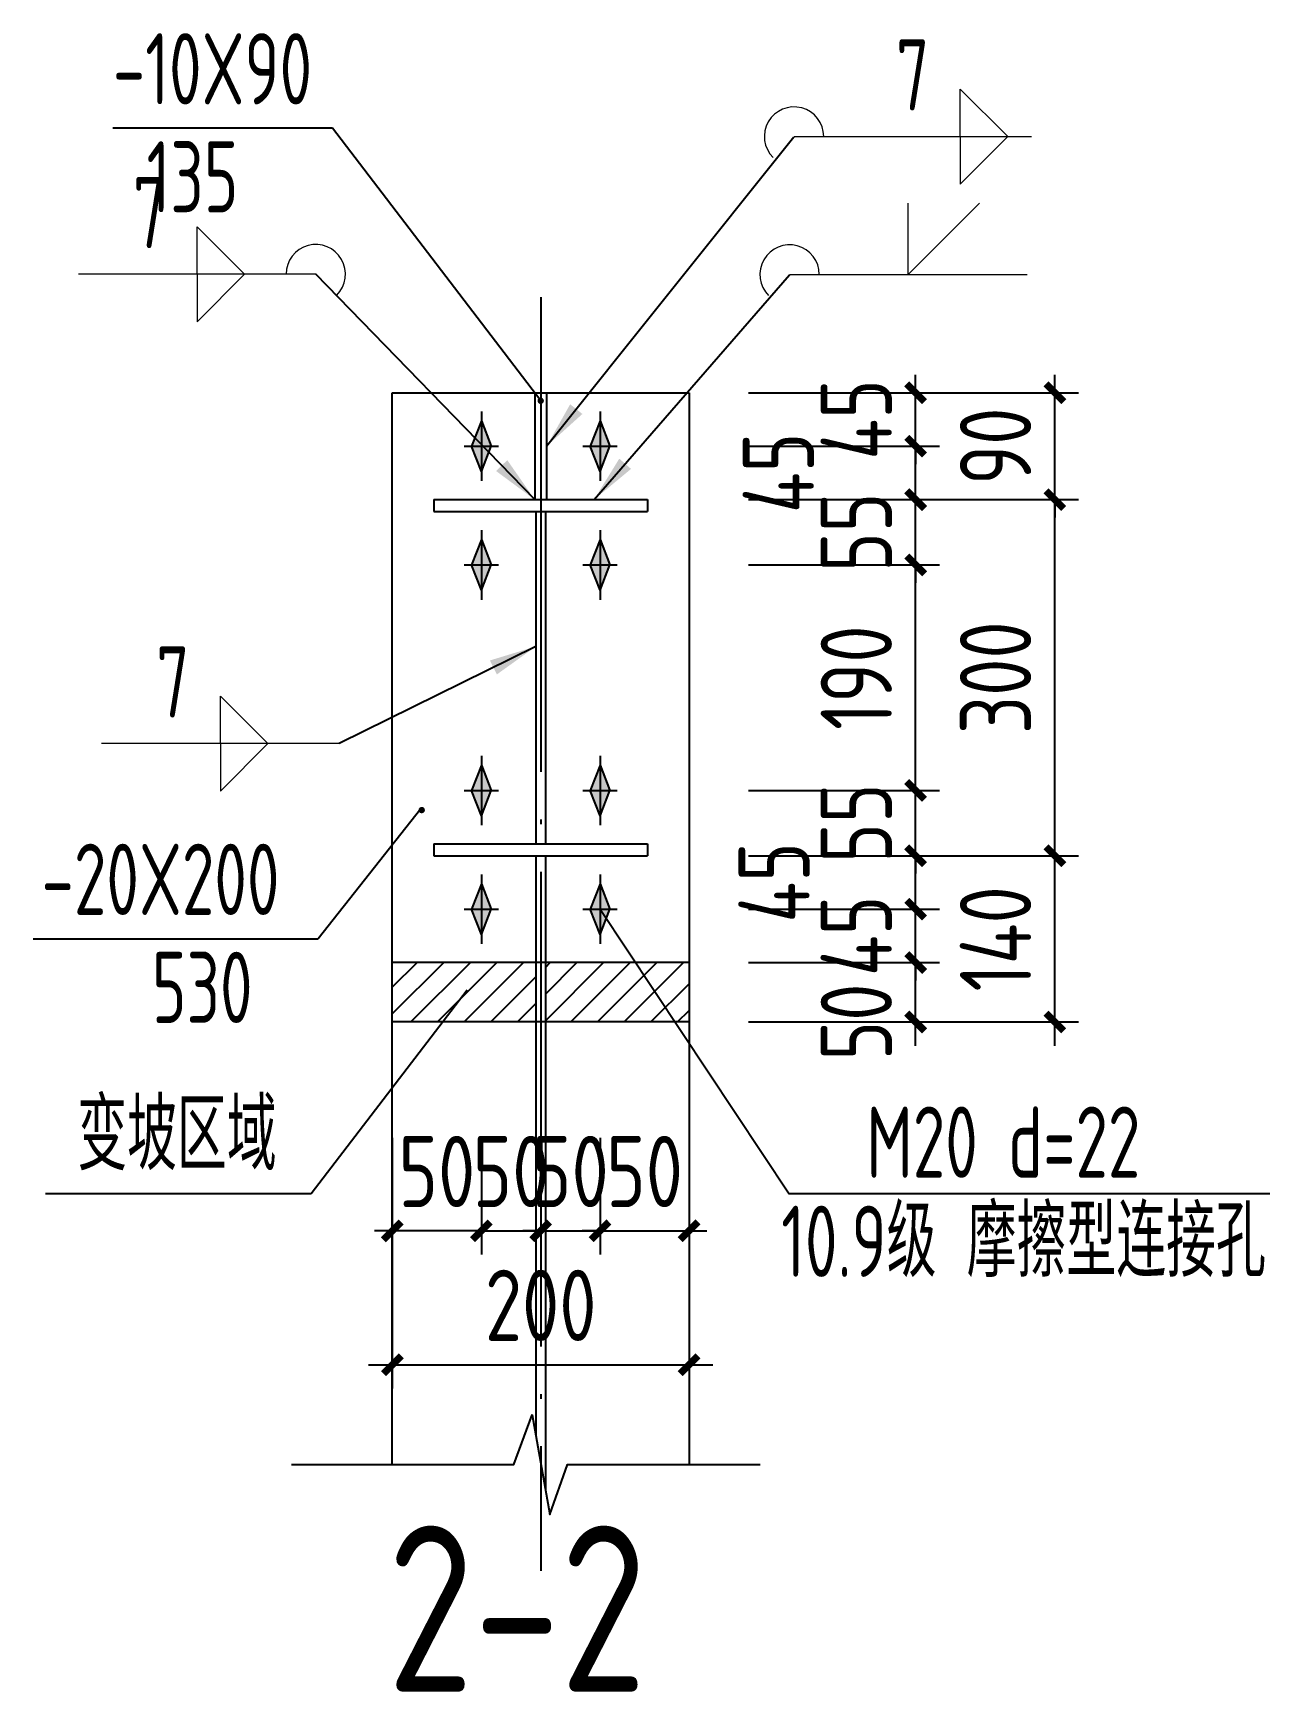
# Model space of a CAD drawing. Extents: x -89996 to 1006241, y -2176 to 440573.
# Drawn here: x 949277 to 954486, y 61054 to 68041 of the extents above; entities that cross this region are included whole.
import ezdxf
from ezdxf.enums import TextEntityAlignment as Align

# ---------------------------------------------------------------- set-up
doc = ezdxf.new("R2010")
doc.units = 0
doc.header["$LTSCALE"] = 1000
doc.header["$MEASUREMENT"] = 0
doc.linetypes.add('DOTE', pattern=[2.42, 2, -0.2, 0.02, -0.2])
for name, color, linetype in [('AXIS_DIM', 3, 'Continuous'), ('BOLT', 251, 'Continuous'), ('DIM', 146, 'Continuous'), ('DOTE', 1, 'DOTE'), ('GL', 150, 'Continuous'), ('NUM', 7, 'Continuous'), ('PUB_DIM', 3, 'Continuous'), ('PZ', 202, 'Continuous'), ('TEXT', 7, 'Continuous'), ('中 实 线', 4, 'Continuous')]:
    doc.layers.add(name, color=color, linetype=linetype)
for name, color, linetype, lineweight in [('Pkpm_焊缝标注', 9, 'Continuous', 18), ('Pkpm_钢板标注', 9, 'Continuous', 18), ('焊缝标注', 9, 'Continuous', 18)]:
    doc.layers.add(name, color=color, linetype=linetype, lineweight=lineweight)
doc.styles.get("Standard").update_dxf_attribs({"font": 'gbenor.shx', "bigfont": 'gbcbig.shx'})
doc.styles.add('TSSD_Dimension', font='Tssdeng.shx', dxfattribs={"width": 0.8, "bigfont": 'hztxt.shx'})
doc.styles.add('TSSD_Norm', font='tssdeng.shx', dxfattribs={"bigfont": 'hztxt.shx'})
doc.dimstyles.new('TSSD_20_100', dxfattribs={"dimtxt": 300, "dimasz": 75, "dimexe": 100, "dimexo": 250, "dimgap": 100, "dimtad": 1, "dimdec": 0, "dimlfac": 0.2, "dimzin": 0, "dimdsep": 46, "dimtxsty": 'TSSD_Dimension', "dimblk": 'ARCHTICK', "dimcen": 0, "dimdle": 100, "dimclrt": 7, "dimadec": 0, "dimazin": 0, "dimtfac": 1, "dimtdec": 0, "dimtix": 1, "dimtmove": 2, "dimatfit": 3, "dimfxl": 0, "dimtolj": 1, "dimtzin": 0, "dimarcsym": 0})
doc.dimstyles.new('TSSD_LEADER_STYLE_200.0', dxfattribs={"dimtxt": 0.18, "dimasz": 200, "dimexe": 0.18, "dimexo": 0.0625, "dimgap": 0.09, "dimtad": 0, "dimtih": 1, "dimtoh": 1, "dimdec": 4, "dimzin": 0, "dimdsep": 46, "dimtxsty": 'Standard', "dimcen": 0.09, "dimadec": 0, "dimazin": 0, "dimtfac": 1, "dimtdec": 4, "dimtofl": 0, "dimtmove": 0, "dimatfit": 3, "dimfxl": 0, "dimtolj": 1, "dimtzin": 0, "dimarcsym": 0})

# ---------------------------------------------------------------- blocks, each defined once
blk = doc.blocks.new('_ArchTick')
at = {"color": 0, "linetype": 'ByBlock', "const_width": 0.4}
blk.add_lwpolyline([(-0.5, -0.5), (0.5, 0.5)], dxfattribs=at)
blk = doc.blocks.new('*D971')
at = {"layer": 'AXIS_DIM', "color": 0, "lineweight": -2, "transparency": 16777216}
for p, q in [((952994.5, 64750.9), (952994.5, 65900.9)), ((952290.1, 65800.9), (953094.5, 65800.9)), ((952290.1, 64850.9), (953094.5, 64850.9))]:
    blk.add_line(p, q, dxfattribs=at)
at = {"layer": 'Defpoints', "color": 0, "transparency": 16777216}
for p in [(952040.1, 65800.9), (952994.5, 65800.9), (952040.1, 64850.9)]:
    blk.add_point(p, dxfattribs=at)
at = {"layer": 'AXIS_DIM', "color": 0, "lineweight": -2, "transparency": 16777216, "xscale": 75, "yscale": 75, "zscale": 75}
for p, rotation in [((952994.5, 65800.9), 90), ((952994.5, 64850.9), 270)]:
    blk.add_blockref('_ArchTick', p, dxfattribs=dict(at, rotation=rotation))
at = {"layer": 'AXIS_DIM', "color": 7, "transparency": 16777216, "insert": (952744.5, 65325.9), "char_height": 300, "attachment_point": 5, "rotation": 90, "style": 'TSSD_Dimension'}
blk.add_mtext('\\A1;190', dxfattribs=at)
blk = doc.blocks.new('*D972')
at = {"layer": 'AXIS_DIM', "color": 0, "lineweight": -2, "transparency": 16777216}
for p, q in [((952994.5, 63775.9), (952994.5, 64225.9)), ((952290.1, 64125.9), (953094.5, 64125.9)), ((952290.1, 63875.9), (953094.5, 63875.9))]:
    blk.add_line(p, q, dxfattribs=at)
at = {"layer": 'Defpoints', "color": 0, "transparency": 16777216}
for p in [(952040.1, 64125.9), (952994.5, 64125.9), (952040.1, 63875.9)]:
    blk.add_point(p, dxfattribs=at)
at = {"layer": 'AXIS_DIM', "color": 0, "lineweight": -2, "transparency": 16777216, "xscale": 75, "yscale": 75, "zscale": 75}
for p, rotation in [((952994.5, 64125.9), 90), ((952994.5, 63875.9), 270)]:
    blk.add_blockref('_ArchTick', p, dxfattribs=dict(at, rotation=rotation))
at = {"layer": 'AXIS_DIM', "color": 7, "transparency": 16777216, "insert": (952744.5, 63875.9), "char_height": 300, "attachment_point": 5, "rotation": 90, "style": 'TSSD_Dimension'}
blk.add_mtext('\\A1;50', dxfattribs=at)
blk = doc.blocks.new('*D973')
at = {"layer": 'AXIS_DIM', "color": 0, "lineweight": -2, "transparency": 16777216}
for p, q in [((952994.5, 64250.9), (952994.5, 64675.9)), ((952290.1, 64575.9), (953094.5, 64575.9)), ((952290.1, 64350.9), (953094.5, 64350.9))]:
    blk.add_line(p, q, dxfattribs=at)
at = {"layer": 'Defpoints', "color": 0, "transparency": 16777216}
for p in [(952040.1, 64575.9), (952994.5, 64575.9), (952040.1, 64350.9)]:
    blk.add_point(p, dxfattribs=at)
at = {"layer": 'AXIS_DIM', "color": 0, "lineweight": -2, "transparency": 16777216, "xscale": 75, "yscale": 75, "zscale": 75}
for p, rotation in [((952994.5, 64575.9), 90), ((952994.5, 64350.9), 270)]:
    blk.add_blockref('_ArchTick', p, dxfattribs=dict(at, rotation=rotation))
at = {"layer": 'AXIS_DIM', "color": 7, "transparency": 16777216, "insert": (952398.1, 64463.4), "char_height": 300, "attachment_point": 5, "rotation": 90, "style": 'TSSD_Dimension'}
blk.add_mtext('\\A1;45', dxfattribs=at)
blk = doc.blocks.new('*D974')
at = {"layer": 'AXIS_DIM', "color": 0, "lineweight": -2, "transparency": 16777216}
for p, q in [((952994.5, 64850.9), (952994.5, 64925.9)), ((952290.1, 64850.9), (953094.5, 64850.9)), ((952994.5, 64575.9), (952994.5, 64850.9)), ((952290.1, 64575.9), (953094.5, 64575.9)), ((952994.5, 64575.9), (952994.5, 64500.9))]:
    blk.add_line(p, q, dxfattribs=at)
at = {"layer": 'Defpoints', "color": 0, "transparency": 16777216}
for p in [(952040.1, 64850.9), (952994.5, 64850.9), (952040.1, 64575.9)]:
    blk.add_point(p, dxfattribs=at)
at = {"layer": 'AXIS_DIM', "color": 0, "lineweight": -2, "transparency": 16777216, "xscale": 75, "yscale": 75, "zscale": 75}
for p, rotation in [((952994.5, 64850.9), 270), ((952994.5, 64575.9), 90)]:
    blk.add_blockref('_ArchTick', p, dxfattribs=dict(at, rotation=rotation))
at = {"layer": 'AXIS_DIM', "color": 7, "transparency": 16777216, "insert": (952744.5, 64713.4), "char_height": 300, "attachment_point": 5, "rotation": 90, "style": 'TSSD_Dimension'}
blk.add_mtext('\\A1;55', dxfattribs=at)
blk = doc.blocks.new('*D975')
at = {"layer": 'AXIS_DIM', "color": 0, "lineweight": -2, "transparency": 16777216}
for p, q in [((952994.5, 66075.9), (952994.5, 66150.9)), ((952290.1, 66075.9), (953094.5, 66075.9)), ((952994.5, 65800.9), (952994.5, 66075.9)), ((952290.1, 65800.9), (953094.5, 65800.9)), ((952994.5, 65800.9), (952994.5, 65725.9))]:
    blk.add_line(p, q, dxfattribs=at)
at = {"layer": 'Defpoints', "color": 0, "transparency": 16777216}
for p in [(952040.1, 66075.9), (952994.5, 66075.9), (952040.1, 65800.9)]:
    blk.add_point(p, dxfattribs=at)
at = {"layer": 'AXIS_DIM', "color": 0, "lineweight": -2, "transparency": 16777216, "xscale": 75, "yscale": 75, "zscale": 75}
for p, rotation in [((952994.5, 66075.9), 270), ((952994.5, 65800.9), 90)]:
    blk.add_blockref('_ArchTick', p, dxfattribs=dict(at, rotation=rotation))
at = {"layer": 'AXIS_DIM', "color": 7, "transparency": 16777216, "insert": (952744.5, 65938.4), "char_height": 300, "attachment_point": 5, "rotation": 90, "style": 'TSSD_Dimension'}
blk.add_mtext('\\A1;55', dxfattribs=at)
blk = doc.blocks.new('*D976')
at = {"layer": 'AXIS_DIM', "color": 0, "lineweight": -2, "transparency": 16777216}
for p, q in [((952994.5, 65975.9), (952994.5, 66400.9)), ((952290.1, 66300.9), (953094.5, 66300.9)), ((952290.1, 66075.9), (953094.5, 66075.9))]:
    blk.add_line(p, q, dxfattribs=at)
at = {"layer": 'Defpoints', "color": 0, "transparency": 16777216}
for p in [(952040.1, 66300.9), (952994.5, 66300.9), (952040.1, 66075.9)]:
    blk.add_point(p, dxfattribs=at)
at = {"layer": 'AXIS_DIM', "color": 0, "lineweight": -2, "transparency": 16777216, "xscale": 75, "yscale": 75, "zscale": 75}
for p, rotation in [((952994.5, 66300.9), 90), ((952994.5, 66075.9), 270)]:
    blk.add_blockref('_ArchTick', p, dxfattribs=dict(at, rotation=rotation))
at = {"layer": 'AXIS_DIM', "color": 7, "transparency": 16777216, "insert": (952416.2, 66188.4), "char_height": 300, "attachment_point": 5, "rotation": 90, "style": 'TSSD_Dimension'}
blk.add_mtext('\\A1;45', dxfattribs=at)
blk = doc.blocks.new('*D977')
at = {"layer": 'AXIS_DIM', "color": 0, "lineweight": -2, "transparency": 16777216}
for p, q in [((952994.5, 66525.9), (952994.5, 66600.9)), ((952290.1, 66525.9), (953094.5, 66525.9)), ((952994.5, 66300.9), (952994.5, 66525.9)), ((952290.1, 66300.9), (953094.5, 66300.9)), ((952994.5, 66300.9), (952994.5, 66225.9))]:
    blk.add_line(p, q, dxfattribs=at)
at = {"layer": 'Defpoints', "color": 0, "transparency": 16777216}
for p in [(952040.1, 66525.9), (952994.5, 66525.9), (952040.1, 66300.9)]:
    blk.add_point(p, dxfattribs=at)
at = {"layer": 'AXIS_DIM', "color": 0, "lineweight": -2, "transparency": 16777216, "xscale": 75, "yscale": 75, "zscale": 75}
for p, rotation in [((952994.5, 66525.9), 270), ((952994.5, 66300.9), 90)]:
    blk.add_blockref('_ArchTick', p, dxfattribs=dict(at, rotation=rotation))
at = {"layer": 'AXIS_DIM', "color": 7, "transparency": 16777216, "insert": (952744.5, 66413.4), "char_height": 300, "attachment_point": 5, "rotation": 90, "style": 'TSSD_Dimension'}
blk.add_mtext('\\A1;45', dxfattribs=at)
blk = doc.blocks.new('*D978')
at = {"layer": 'AXIS_DIM', "color": 0, "lineweight": -2, "transparency": 16777216}
for p, q in [((953581, 63775.9), (953581, 64675.9)), ((952490.1, 64575.9), (953681, 64575.9)), ((952490.1, 63875.9), (953681, 63875.9))]:
    blk.add_line(p, q, dxfattribs=at)
at = {"layer": 'Defpoints', "color": 0, "transparency": 16777216}
for p in [(952240.1, 64575.9), (953581, 64575.9), (952240.1, 63875.9)]:
    blk.add_point(p, dxfattribs=at)
at = {"layer": 'AXIS_DIM', "color": 0, "lineweight": -2, "transparency": 16777216, "xscale": 75, "yscale": 75, "zscale": 75}
for p, rotation in [((953581, 64575.9), 90), ((953581, 63875.9), 270)]:
    blk.add_blockref('_ArchTick', p, dxfattribs=dict(at, rotation=rotation))
at = {"layer": 'AXIS_DIM', "color": 7, "transparency": 16777216, "insert": (953331, 64225.9), "char_height": 300, "attachment_point": 5, "rotation": 90, "style": 'TSSD_Dimension'}
blk.add_mtext('\\A1;140', dxfattribs=at)
blk = doc.blocks.new('*D979')
at = {"layer": 'AXIS_DIM', "color": 0, "lineweight": -2, "transparency": 16777216}
for p, q in [((953581, 64475.9), (953581, 66175.9)), ((952490.1, 66075.9), (953681, 66075.9)), ((952490.1, 64575.9), (953681, 64575.9))]:
    blk.add_line(p, q, dxfattribs=at)
at = {"layer": 'Defpoints', "color": 0, "transparency": 16777216}
for p in [(952240.1, 66075.9), (953581, 66075.9), (952240.1, 64575.9)]:
    blk.add_point(p, dxfattribs=at)
at = {"layer": 'AXIS_DIM', "color": 0, "lineweight": -2, "transparency": 16777216, "xscale": 75, "yscale": 75, "zscale": 75}
for p, rotation in [((953581, 66075.9), 90), ((953581, 64575.9), 270)]:
    blk.add_blockref('_ArchTick', p, dxfattribs=dict(at, rotation=rotation))
at = {"layer": 'AXIS_DIM', "color": 7, "transparency": 16777216, "insert": (953331, 65325.9), "char_height": 300, "attachment_point": 5, "rotation": 90, "style": 'TSSD_Dimension'}
blk.add_mtext('\\A1;300', dxfattribs=at)
blk = doc.blocks.new('*D980')
at = {"layer": 'AXIS_DIM', "color": 0, "lineweight": -2, "transparency": 16777216}
for p, q in [((953581, 66525.9), (953581, 66600.9)), ((952490.1, 66525.9), (953681, 66525.9)), ((953581, 66075.9), (953581, 66525.9)), ((952490.1, 66075.9), (953681, 66075.9)), ((953581, 66075.9), (953581, 66000.9))]:
    blk.add_line(p, q, dxfattribs=at)
at = {"layer": 'Defpoints', "color": 0, "transparency": 16777216}
for p in [(952240.1, 66525.9), (953581, 66525.9), (952240.1, 66075.9)]:
    blk.add_point(p, dxfattribs=at)
at = {"layer": 'AXIS_DIM', "color": 0, "lineweight": -2, "transparency": 16777216, "xscale": 75, "yscale": 75, "zscale": 75}
for p, rotation in [((953581, 66525.9), 270), ((953581, 66075.9), 90)]:
    blk.add_blockref('_ArchTick', p, dxfattribs=dict(at, rotation=rotation))
at = {"layer": 'AXIS_DIM', "color": 7, "transparency": 16777216, "insert": (953331, 66300.9), "char_height": 300, "attachment_point": 5, "rotation": 90, "style": 'TSSD_Dimension'}
blk.add_mtext('\\A1;90', dxfattribs=at)
blk = doc.blocks.new('*D981')
at = {"layer": 'Defpoints', "color": 0, "transparency": 16777216}
for p in [(951165.1, 63638.4), (951415.1, 63638.4), (951415.1, 62996)]:
    blk.add_point(p, dxfattribs=at)
at = {"layer": 'DIM', "color": 0, "lineweight": -2, "transparency": 16777216}
for p, q in [((951165.1, 63388.4), (951165.1, 62896)), ((951415.1, 63388.4), (951415.1, 62896)), ((951165.1, 62996), (951090.1, 62996)), ((951165.1, 62996), (951415.1, 62996)), ((951415.1, 62996), (951490.1, 62996))]:
    blk.add_line(p, q, dxfattribs=at)
at = {"layer": 'DIM', "color": 0, "lineweight": -2, "transparency": 16777216, "xscale": 75, "yscale": 75, "zscale": 75}
blk.add_blockref('_ArchTick', (951165.1, 62996), dxfattribs=at)
at = {"layer": 'DIM', "color": 0, "lineweight": -2, "transparency": 16777216, "xscale": 75, "yscale": 75, "zscale": 75, "rotation": 180}
blk.add_blockref('_ArchTick', (951415.1, 62996), dxfattribs=at)
at = {"layer": 'DIM', "color": 7, "transparency": 16777216, "insert": (951290.1, 63246), "char_height": 300, "attachment_point": 5, "style": 'TSSD_Dimension'}
blk.add_mtext('\\A1;50', dxfattribs=at)
blk = doc.blocks.new('*D982')
at = {"layer": 'Defpoints', "color": 0, "transparency": 16777216}
for p in [(951415.1, 63638.4), (951665.1, 63638.4), (951665.1, 62996)]:
    blk.add_point(p, dxfattribs=at)
at = {"layer": 'DIM', "color": 0, "lineweight": -2, "transparency": 16777216}
for p, q in [((951415.1, 63388.4), (951415.1, 62896)), ((951665.1, 63388.4), (951665.1, 62896)), ((951415.1, 62996), (951340.1, 62996)), ((951415.1, 62996), (951665.1, 62996)), ((951665.1, 62996), (951740.1, 62996))]:
    blk.add_line(p, q, dxfattribs=at)
at = {"layer": 'DIM', "color": 0, "lineweight": -2, "transparency": 16777216, "xscale": 75, "yscale": 75, "zscale": 75}
blk.add_blockref('_ArchTick', (951415.1, 62996), dxfattribs=at)
at = {"layer": 'DIM', "color": 0, "lineweight": -2, "transparency": 16777216, "xscale": 75, "yscale": 75, "zscale": 75, "rotation": 180}
blk.add_blockref('_ArchTick', (951665.1, 62996), dxfattribs=at)
at = {"layer": 'DIM', "color": 7, "transparency": 16777216, "insert": (951540.1, 63246), "char_height": 300, "attachment_point": 5, "style": 'TSSD_Dimension'}
blk.add_mtext('\\A1;50', dxfattribs=at)
blk = doc.blocks.new('*D983')
at = {"layer": 'AXIS_DIM', "color": 0, "lineweight": -2, "transparency": 16777216}
for p, q in [((952994.5, 64350.9), (952994.5, 64425.9)), ((952290.1, 64350.9), (953094.5, 64350.9)), ((952994.5, 64125.9), (952994.5, 64350.9)), ((952290.1, 64125.9), (953094.5, 64125.9)), ((952994.5, 64125.9), (952994.5, 64050.9))]:
    blk.add_line(p, q, dxfattribs=at)
at = {"layer": 'Defpoints', "color": 0, "transparency": 16777216}
for p in [(952040.1, 64350.9), (952994.5, 64350.9), (952040.1, 64125.9)]:
    blk.add_point(p, dxfattribs=at)
at = {"layer": 'AXIS_DIM', "color": 0, "lineweight": -2, "transparency": 16777216, "xscale": 75, "yscale": 75, "zscale": 75}
for p, rotation in [((952994.5, 64350.9), 270), ((952994.5, 64125.9), 90)]:
    blk.add_blockref('_ArchTick', p, dxfattribs=dict(at, rotation=rotation))
at = {"layer": 'AXIS_DIM', "color": 7, "transparency": 16777216, "insert": (952744.5, 64238.4), "char_height": 300, "attachment_point": 5, "rotation": 90, "style": 'TSSD_Dimension'}
blk.add_mtext('\\A1;45', dxfattribs=at)
blk = doc.blocks.new('*D984')
at = {"layer": 'AXIS_DIM', "color": 0, "lineweight": -2, "transparency": 16777216}
for p, q in [((950790.1, 63388.4), (950790.1, 62896)), ((951165.1, 63388.4), (951165.1, 62896)), ((950790.1, 62996), (950715.1, 62996)), ((951165.1, 62996), (950790.1, 62996)), ((951165.1, 62996), (951240.1, 62996))]:
    blk.add_line(p, q, dxfattribs=at)
at = {"layer": 'Defpoints', "color": 0, "transparency": 16777216}
for p in [(950790.1, 63638.4), (951165.1, 63638.4), (950790.1, 62996)]:
    blk.add_point(p, dxfattribs=at)
at = {"layer": 'AXIS_DIM', "color": 0, "lineweight": -2, "transparency": 16777216, "xscale": 75, "yscale": 75, "zscale": 75}
blk.add_blockref('_ArchTick', (950790.1, 62996), dxfattribs=at)
at = {"layer": 'AXIS_DIM', "color": 0, "lineweight": -2, "transparency": 16777216, "xscale": 75, "yscale": 75, "zscale": 75, "rotation": 180}
blk.add_blockref('_ArchTick', (951165.1, 62996), dxfattribs=at)
at = {"layer": 'AXIS_DIM', "color": 7, "transparency": 16777216, "insert": (950977.6, 63246), "char_height": 300, "attachment_point": 5, "style": 'TSSD_Dimension'}
blk.add_mtext('\\A1;50', dxfattribs=at)
blk = doc.blocks.new('*D985')
at = {"layer": 'AXIS_DIM', "color": 0, "lineweight": -2, "transparency": 16777216}
for p, q in [((951665.1, 63388.4), (951665.1, 62896)), ((952040.1, 63388.4), (952040.1, 62896)), ((951665.1, 62996), (951590.1, 62996)), ((951665.1, 62996), (952040.1, 62996)), ((952040.1, 62996), (952115.1, 62996))]:
    blk.add_line(p, q, dxfattribs=at)
at = {"layer": 'Defpoints', "color": 0, "transparency": 16777216}
for p in [(951665.1, 63638.4), (952040.1, 63638.4), (952040.1, 62996)]:
    blk.add_point(p, dxfattribs=at)
at = {"layer": 'AXIS_DIM', "color": 0, "lineweight": -2, "transparency": 16777216, "xscale": 75, "yscale": 75, "zscale": 75}
blk.add_blockref('_ArchTick', (951665.1, 62996), dxfattribs=at)
at = {"layer": 'AXIS_DIM', "color": 0, "lineweight": -2, "transparency": 16777216, "xscale": 75, "yscale": 75, "zscale": 75, "rotation": 180}
blk.add_blockref('_ArchTick', (952040.1, 62996), dxfattribs=at)
at = {"layer": 'AXIS_DIM', "color": 7, "transparency": 16777216, "insert": (951852.6, 63246), "char_height": 300, "attachment_point": 5, "style": 'TSSD_Dimension'}
blk.add_mtext('\\A1;50', dxfattribs=at)
blk = doc.blocks.new('*D986')
at = {"layer": 'AXIS_DIM', "color": 0, "lineweight": -2, "transparency": 16777216}
for p, q in [((950790.1, 63388.4), (950790.1, 62332.1)), ((952040.1, 63388.4), (952040.1, 62332.1)), ((950690.1, 62432.1), (952140.1, 62432.1))]:
    blk.add_line(p, q, dxfattribs=at)
at = {"layer": 'Defpoints', "color": 0, "transparency": 16777216}
for p in [(950790.1, 63638.4), (952040.1, 63638.4), (952040.1, 62432.1)]:
    blk.add_point(p, dxfattribs=at)
at = {"layer": 'AXIS_DIM', "color": 0, "lineweight": -2, "transparency": 16777216, "xscale": 75, "yscale": 75, "zscale": 75, "rotation": 180}
blk.add_blockref('_ArchTick', (950790.1, 62432.1), dxfattribs=at)
at = {"layer": 'AXIS_DIM', "color": 0, "lineweight": -2, "transparency": 16777216, "xscale": 75, "yscale": 75, "zscale": 75}
blk.add_blockref('_ArchTick', (952040.1, 62432.1), dxfattribs=at)
at = {"layer": 'AXIS_DIM', "color": 7, "transparency": 16777216, "insert": (951415.1, 62682.1), "char_height": 300, "attachment_point": 5, "style": 'TSSD_Dimension'}
blk.add_mtext('\\A1;200', dxfattribs=at)

msp = doc.modelspace()

# ---------------------------------------------------------------- hatches: boundary and pattern name
at = {"layer": 'BOLT'}
h = msp.add_hatch(color=256, dxfattribs=at)
h.paths.add_polyline_path([(951123.94, 66300.87), (951165.1, 66300.87), (951165.1, 66407.39)])
h.paths.add_polyline_path([(951165.1, 66407.39), (951165.1, 66300.87), (951206.27, 66300.87)])
h.paths.add_polyline_path([(951206.27, 66300.87), (951165.1, 66300.87), (951165.1, 66194.35)])
h.paths.add_polyline_path([(951165.1, 66300.87), (951123.94, 66300.87), (951165.1, 66194.35)])
h = msp.add_hatch(color=256, dxfattribs=at)
h.paths.add_polyline_path([(951623.94, 66300.87), (951665.1, 66300.87), (951665.1, 66407.39)])
h.paths.add_polyline_path([(951665.1, 66407.39), (951665.1, 66300.87), (951706.27, 66300.87)])
h.paths.add_polyline_path([(951706.27, 66300.87), (951665.1, 66300.87), (951665.1, 66194.35)])
h.paths.add_polyline_path([(951665.1, 66300.87), (951623.94, 66300.87), (951665.1, 66194.35)])
h = msp.add_hatch(color=256, dxfattribs=at)
h.paths.add_polyline_path([(951123.94, 65800.87), (951165.1, 65800.87), (951165.1, 65907.39)])
h.paths.add_polyline_path([(951165.1, 65907.39), (951165.1, 65800.87), (951206.27, 65800.87)])
h.paths.add_polyline_path([(951206.27, 65800.87), (951165.1, 65800.87), (951165.1, 65694.35)])
h.paths.add_polyline_path([(951165.1, 65800.87), (951123.94, 65800.87), (951165.1, 65694.35)])
h = msp.add_hatch(color=256, dxfattribs=at)
h.paths.add_polyline_path([(951623.94, 65800.87), (951665.1, 65800.87), (951665.1, 65907.39)])
h.paths.add_polyline_path([(951665.1, 65907.39), (951665.1, 65800.87), (951706.27, 65800.87)])
h.paths.add_polyline_path([(951706.27, 65800.87), (951665.1, 65800.87), (951665.1, 65694.35)])
h.paths.add_polyline_path([(951665.1, 65800.87), (951623.94, 65800.87), (951665.1, 65694.35)])
h = msp.add_hatch(color=256, dxfattribs=at)
h.paths.add_polyline_path([(951123.94, 64850.87), (951165.1, 64850.87), (951165.1, 64957.39)])
h.paths.add_polyline_path([(951165.1, 64957.39), (951165.1, 64850.87), (951206.27, 64850.87)])
h.paths.add_polyline_path([(951206.27, 64850.87), (951165.1, 64850.87), (951165.1, 64744.35)])
h.paths.add_polyline_path([(951165.1, 64850.87), (951123.94, 64850.87), (951165.1, 64744.35)])
h = msp.add_hatch(color=256, dxfattribs=at)
h.paths.add_polyline_path([(951623.94, 64850.87), (951665.1, 64850.87), (951665.1, 64957.39)])
h.paths.add_polyline_path([(951665.1, 64957.39), (951665.1, 64850.87), (951706.27, 64850.87)])
h.paths.add_polyline_path([(951706.27, 64850.87), (951665.1, 64850.87), (951665.1, 64744.35)])
h.paths.add_polyline_path([(951665.1, 64850.87), (951623.94, 64850.87), (951665.1, 64744.35)])
h = msp.add_hatch(color=256, dxfattribs=at)
h.paths.add_polyline_path([(951123.94, 64350.87), (951165.1, 64350.87), (951165.1, 64457.39)])
h.paths.add_polyline_path([(951165.1, 64457.39), (951165.1, 64350.87), (951206.27, 64350.87)])
h.paths.add_polyline_path([(951206.27, 64350.87), (951165.1, 64350.87), (951165.1, 64244.35)])
h.paths.add_polyline_path([(951165.1, 64350.87), (951123.94, 64350.87), (951165.1, 64244.35)])
h = msp.add_hatch(color=256, dxfattribs=at)
h.paths.add_polyline_path([(951623.94, 64350.87), (951665.1, 64350.87), (951665.1, 64457.39)])
h.paths.add_polyline_path([(951665.1, 64457.39), (951665.1, 64350.87), (951706.27, 64350.87)])
h.paths.add_polyline_path([(951706.27, 64350.87), (951665.1, 64350.87), (951665.1, 64244.35)])
h.paths.add_polyline_path([(951665.1, 64350.87), (951623.94, 64350.87), (951665.1, 64244.35)])
at = {"layer": '中 实 线'}
h = msp.add_hatch(dxfattribs=at)
h.set_pattern_fill('ANSI31', color=256, scale=25, style=0)
h.set_pattern_definition([(45, (740529.81, -28597.215), (-56.1266, 56.1266), [])])
h.paths.add_polyline_path([(950790.1, 64125.87), (950790.1, 63875.87), (951395.1, 63875.87), (951395.1, 64125.87)])
h.paths.add_polyline_path([(951435.1, 64125.87), (951435.1, 63875.87), (952040.1, 63875.87), (952040.1, 64125.87)])

# ---------------------------------------------------------------- linework, layer by layer
at = {"layer": 'BOLT'}
for p, q in [((951165.1, 66447.37), (951165.1, 66154.38)), ((951665.1, 66447.37), (951665.1, 66154.38)), ((951165.1, 66407.39), (951123.94, 66300.87)), ((951165.1, 66407.39), (951206.27, 66300.87)), ((951665.1, 66407.39), (951623.94, 66300.87)), ((951665.1, 66407.39), (951706.27, 66300.87)), ((951092.45, 66300.87), (951237.76, 66300.87)), ((951165.1, 66194.35), (951123.94, 66300.87)), ((951165.1, 66194.35), (951206.27, 66300.87)), ((951592.45, 66300.87), (951737.76, 66300.87)), ((951665.1, 66194.35), (951623.94, 66300.87)), ((951665.1, 66194.35), (951706.27, 66300.87)), ((951165.1, 65907.39), (951123.94, 65800.87)), ((951165.1, 65947.37), (951165.1, 65654.38)), ((951165.1, 65907.39), (951206.27, 65800.87)), ((951665.1, 65907.39), (951623.94, 65800.87)), ((951665.1, 65947.37), (951665.1, 65654.38)), ((951665.1, 65907.39), (951706.27, 65800.87)), ((951092.45, 65800.87), (951237.76, 65800.87)), ((951165.1, 65694.35), (951123.94, 65800.87)), ((951165.1, 65694.35), (951206.27, 65800.87)), ((951592.45, 65800.87), (951737.76, 65800.87)), ((951665.1, 65694.35), (951623.94, 65800.87)), ((951665.1, 65694.35), (951706.27, 65800.87)), ((951165.1, 64997.37), (951165.1, 64704.38)), ((951665.1, 64997.37), (951665.1, 64704.38)), ((951165.1, 64957.39), (951123.94, 64850.87)), ((951165.1, 64957.39), (951206.27, 64850.87)), ((951665.1, 64957.39), (951623.94, 64850.87)), ((951665.1, 64957.39), (951706.27, 64850.87)), ((951092.45, 64850.87), (951237.76, 64850.87)), ((951165.1, 64744.35), (951123.94, 64850.87)), ((951165.1, 64744.35), (951206.27, 64850.87)), ((951592.45, 64850.87), (951737.76, 64850.87)), ((951665.1, 64744.35), (951623.94, 64850.87)), ((951665.1, 64744.35), (951706.27, 64850.87)), ((951165.1, 64497.37), (951165.1, 64204.38)), ((951665.1, 64497.37), (951665.1, 64204.38)), ((951165.1, 64457.39), (951123.94, 64350.87)), ((951165.1, 64457.39), (951206.27, 64350.87)), ((951665.1, 64457.39), (951623.94, 64350.87)), ((951665.1, 64457.39), (951706.27, 64350.87)), ((951092.45, 64350.87), (951237.76, 64350.87)), ((951165.1, 64244.35), (951123.94, 64350.87)), ((951165.1, 64244.35), (951206.27, 64350.87)), ((951592.45, 64350.87), (951737.76, 64350.87)), ((951665.1, 64244.35), (951623.94, 64350.87)), ((951665.1, 64244.35), (951706.27, 64350.87))]:
    msp.add_line(p, q, dxfattribs=at)
at = {"layer": 'DOTE'}
msp.add_line((951415.1, 66928.79), (951415.1, 61563.66), dxfattribs=at)
at = {"layer": 'GL'}
for p, q in [((950965.1, 66075.87), (951865.1, 66075.87)), ((950965.1, 66075.87), (950965.1, 66025.87)), ((950965.1, 66025.87), (951865.1, 66025.87)), ((951395.1, 66025.87), (951395.1, 64625.87)), ((951435.1, 66025.87), (951435.1, 64625.87)), ((951865.1, 66075.87), (951865.1, 66025.87)), ((950965.1, 64625.87), (950965.1, 64575.87)), ((950965.1, 64625.87), (951865.1, 64625.87)), ((951865.1, 64625.87), (951865.1, 64575.87)), ((950965.1, 64575.87), (951865.1, 64575.87))]:
    msp.add_line(p, q, dxfattribs=at)
at = {"layer": 'Pkpm_焊缝标注', "linetype": 'Continuous'}
for p, q in [((953182.15, 67805.02), (953382.15, 67605.02)), ((953182.15, 67605.02), (953182.15, 67805.02)), ((952482.15, 67605.02), (953482.15, 67605.02)), ((953182.15, 67405.02), (953382.15, 67605.02)), ((953182.15, 67605.02), (953182.15, 67405.02)), ((952963.64, 67024.06), (952963.64, 67324.06)), ((952963.64, 67024.06), (953263.64, 67324.06)), ((950167.59, 67025.41), (949967.59, 67225.41)), ((949967.59, 67025.41), (949967.59, 67225.41)), ((950467.59, 67025.41), (949467.59, 67025.41)), ((950167.59, 67025.41), (949967.59, 66825.41)), ((949967.59, 67025.41), (949967.59, 66825.41)), ((952463.64, 67024.06), (953463.64, 67024.06)), ((950265.69, 65048.02), (950065.69, 65248.02)), ((950065.69, 65048.02), (950065.69, 65248.02)), ((950565.69, 65048.02), (949565.69, 65048.02)), ((950265.69, 65048.02), (950065.69, 64848.02)), ((950065.69, 65048.02), (950065.69, 64848.02))]:
    msp.add_line(p, q, dxfattribs=at)
for centre, start, end in [((952482.15, 67605.02), 0, 224.977188), ((950467.59, 67025.41), 314.93158, 180), ((952463.64, 67024.06), 0, 224.977188)]:
    msp.add_arc(centre, 125, start, end, dxfattribs=at)
at = {"layer": 'PUB_DIM'}
for p, q in [((950538.4, 67640.57), (949612.85, 67640.57)), ((951415.1, 66492.03), (950538.4, 67640.57)), ((950910.61, 64774.04), (950478.11, 64226.51)), ((951665.1, 64350.87), (952461.16, 63151.4)), ((949277.22, 64226.51), (950478.11, 64226.51)), ((951105.11, 64009.46), (950448.49, 63151.4)), ((950448.49, 63151.4), (949329.81, 63151.4)), ((954486.43, 63151.4), (952461.16, 63151.4))]:
    msp.add_line(p, q, dxfattribs=at)
at = {"layer": 'PUB_DIM', "const_width": 13.33}
for points in [[(951419.77, 66487.26, 1), (951410.44, 66496.79, 1)], [(950910.61, 64774.04, 1), (950917.09, 64762.39, 1)]]:
    msp.add_lwpolyline(points, format="xyb", close=True, dxfattribs=at)
at = {"layer": 'PUB_DIM'}
msp.add_lwpolyline([(950365.1, 62011.68), (951302.6, 62011.68), (951379.04, 62221.68), (951453.1, 61801.68), (951527.6, 62011.68), (952340.1, 62011.68)], dxfattribs=at)
at = {"layer": 'PZ'}
for p, q in [((950790.1, 66525.87), (952040.1, 66525.87)), ((950790.1, 62011.68), (950790.1, 66525.87)), ((951390.1, 66525.87), (951390.1, 66075.87)), ((951440.1, 66525.87), (951440.1, 66075.87)), ((952040.1, 66525.87), (952040.1, 62011.68)), ((951395.1, 64575.87), (951395.1, 62130.56)), ((951435.1, 64575.87), (951435.1, 61903.71)), ((952040.1, 64125.87), (950790.1, 64125.87)), ((952040.1, 63875.87), (950790.1, 63875.87))]:
    msp.add_line(p, q, dxfattribs=at)

# ---------------------------------------------------------------- texts
at = {"layer": 'NUM', "style": 'TSSD_Norm', "width": 0.8}
msp.add_text('2-2', height=700, dxfattribs=at).set_placement((950768.73, 60844.41), align=Align.BOTTOM_LEFT)
at = {"layer": 'Pkpm_钢板标注', "style": 'TSSD_Dimension', "width": 0.7}
for p in [(952982.15, 67625.03, 5), (949767.59, 67045.42, 5), (949865.69, 65068.03, 5)]:
    msp.add_text('7', height=300, dxfattribs=at).set_placement(p, align=Align.BOTTOM_CENTER)
at = {"layer": 'TEXT', "style": 'TSSD_Norm', "width": 0.7}
for s, p in [('-10X90', (949612.85, 67740.57)), ('135', (949754.64, 67285.57)), ('-20X200', (949312.39, 64326.51)), ('530', (949777.43, 63871.51)), ('变坡区域', (949462.82, 63251.4)), ('M20 d=22 ', (952786.88, 63219.64)), ('10.9级 摩擦型连接孔', (952428.09, 62802.07))]:
    msp.add_text(s, height=300, dxfattribs=at).set_placement(p)

# ---------------------------------------------------------------- dimensions: what is measured, and where the dimension line sits
at = {"layer": 'AXIS_DIM'}
for p1, p2, distance, picture, middle in [((952040.1, 66300.87), (952040.1, 66525.87), -954.36, '*D977', (952744.46, 66413.37)), ((952240.1, 66075.87), (952240.1, 66525.87), -1340.87, '*D980', (953330.98, 66300.87)), ((952040.1, 65800.87), (952040.1, 66075.87), -954.36, '*D975', (952744.46, 65938.37)), ((952240.1, 64575.87), (952240.1, 66075.87), -1340.87, '*D979', (953330.98, 65325.87)), ((952040.1, 64850.87), (952040.1, 65800.87), -954.36, '*D971', (952744.46, 65325.87)), ((952040.1, 64575.87), (952040.1, 64850.87), -954.36, '*D974', (952744.46, 64713.37)), ((952240.1, 63875.87), (952240.1, 64575.87), -1340.87, '*D978', (953330.98, 64225.87)), ((952040.1, 64125.87), (952040.1, 64350.87), -954.36, '*D983', (952744.46, 64238.37))]:
    dim = msp.add_aligned_dim(p1=p1, p2=p2, distance=distance, dimstyle='TSSD_20_100', dxfattribs=at)
    dim.commit()
    dim.dimension.update_dxf_attribs({"geometry": picture, "text_midpoint": middle})
for base, p1, p2, picture, middle in [((952994.46, 66300.87), (952040.1, 66075.87), (952040.1, 66300.87), '*D976', (952416.16, 66188.37)), ((952994.46, 64575.87), (952040.1, 64350.87), (952040.1, 64575.87), '*D973', (952398.07, 64463.37)), ((952994.46, 64125.87), (952040.1, 63875.87), (952040.1, 64125.87), '*D972', (952744.46, 63875.87))]:
    dim = msp.add_linear_dim(base=base, p1=p1, p2=p2, angle=90, dimstyle='TSSD_20_100', dxfattribs=at)
    dim.commit()
    dim.dimension.update_dxf_attribs({"geometry": picture, "text_midpoint": middle, "dimtype": 129})
for base, p1, p2, text, picture, middle in [((952040.1, 62432.06), (950790.1, 63638.37), (952040.1, 63638.37), '200', '*D986', (951415.1, 62682.06)), ((950790.1, 62995.95), (951165.1, 63638.37), (950790.1, 63638.37), '50', '*D984', (950977.6, 63245.95)), ((952040.1, 62995.95), (951665.1, 63638.37), (952040.1, 63638.37), '50', '*D985', (951852.6, 63245.95))]:
    dim = msp.add_linear_dim(base=base, p1=p1, p2=p2, text=text, dimstyle='TSSD_20_100', dxfattribs=at)
    dim.commit()
    dim.dimension.update_dxf_attribs({"geometry": picture, "text_midpoint": middle})
at = {"layer": 'DIM'}
for p1, p2, picture, middle in [((951165.1, 63638.37), (951415.1, 63638.37), '*D981', (951290.1, 63245.95)), ((951415.1, 63638.37), (951665.1, 63638.37), '*D982', (951540.1, 63245.95))]:
    dim = msp.add_aligned_dim(p1=p1, p2=p2, distance=-642.41, dimstyle='TSSD_20_100', dxfattribs=at)
    dim.commit()
    dim.dimension.update_dxf_attribs({"geometry": picture, "text_midpoint": middle})

# ---------------------------------------------------------------- leaders
at = {"layer": '焊缝标注'}
for points in [[(951440.1, 66300.87), (952481.46, 67603.94)], [(951390.1, 66075.87), (950467.59, 67025.41)], [(951639.77, 66075.87), (952462.94, 67022.98)], [(951395.1, 65457.64), (950566.39, 65048.02)]]:
    msp.add_leader(points, dimstyle='TSSD_LEADER_STYLE_200.0', dxfattribs=at)

doc.saveas('drawing.dxf')
